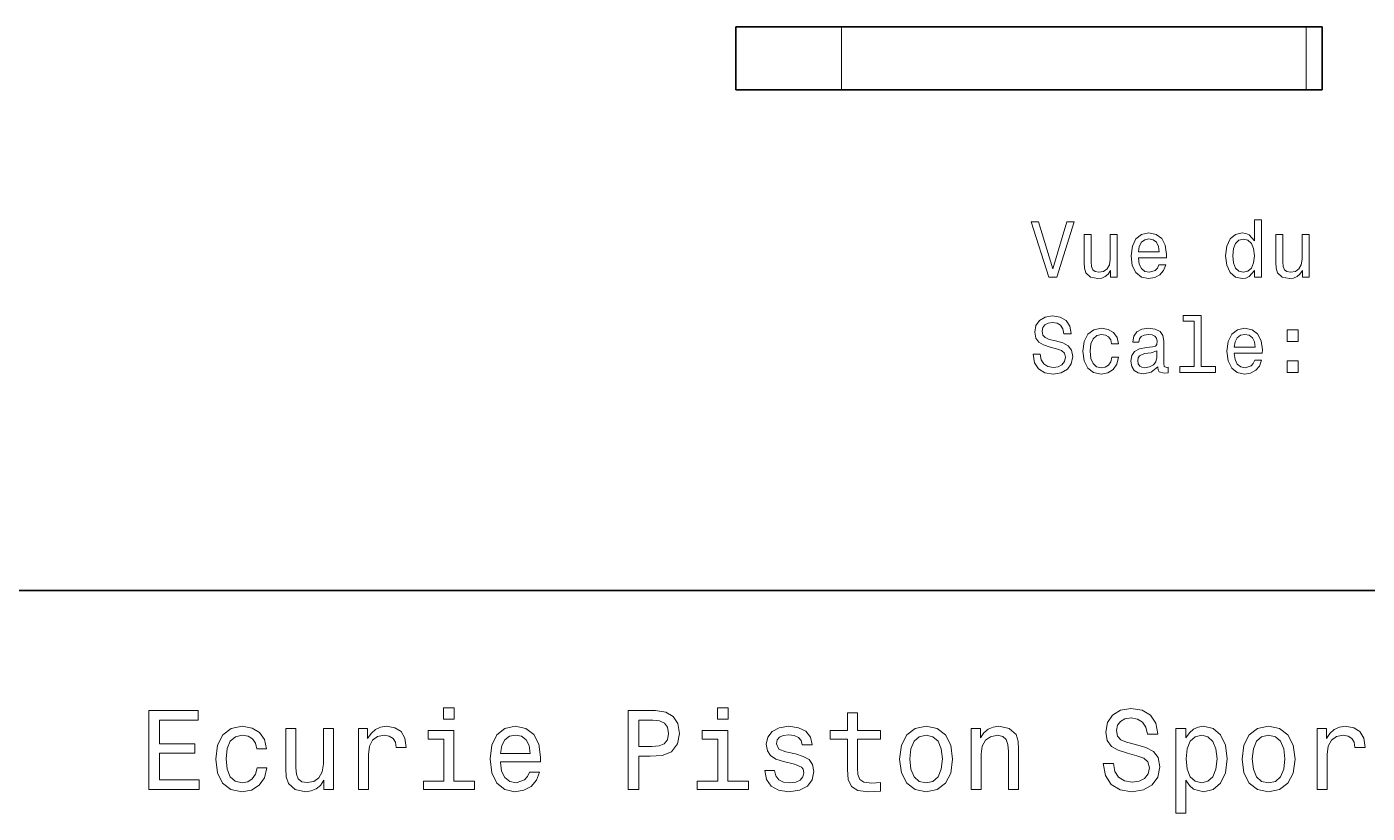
# Model space of a CAD drawing. Extents: x 0 to 297, y 0 to 210.
# Drawn here: x 165.4 to 250.3, y 55.9 to 105.7 of the extents above; entities that cross this region are included whole.
import ezdxf

# ---------------------------------------------------------------- set-up
doc = ezdxf.new("R2010")
doc.units = 0

msp = doc.modelspace()

# ---------------------------------------------------------------- linework, layer by layer
at = {"color": 7, "lineweight": 35, "ltscale": 0.1675}
for p, q in [((216.971039, 105.703964), (210.271042, 105.703964)), ((216.971039, 101.703964), (210.271042, 101.703964))]:
    msp.add_line(p, q, dxfattribs=at)
at = {"color": 7, "lineweight": 35, "ltscale": 0.1}
for p, q in [((210.271042, 101.703964), (210.271042, 105.703964)), ((247.406647, 105.703964), (247.406647, 101.703964))]:
    msp.add_line(p, q, dxfattribs=at)
at = {"color": 7, "lineweight": 13, "ltscale": 0.1}
for p, q in [((216.971039, 101.703964), (216.971039, 105.703964)), ((246.406647, 105.703964), (246.406647, 101.703964))]:
    msp.add_line(p, q, dxfattribs=at)
at = {"color": 7, "lineweight": 35}
for p, q in [((216.971039, 105.703964), (246.406647, 105.703964)), ((216.971039, 101.703964), (246.406647, 101.703964)), ((97, 70), (287, 70))]:
    msp.add_line(p, q, dxfattribs=at)
at = {"color": 7, "lineweight": 35, "ltscale": 0.025}
for p, q in [((247.406647, 105.703964), (246.406647, 105.703964)), ((247.406647, 101.703964), (246.406647, 101.703964))]:
    msp.add_line(p, q, dxfattribs=at)
at = {"color": 7, "lineweight": 13}
for points in [[(243.121262, 90.265923), (243.121262, 89.847336), (243.565063, 89.847336), (243.565063, 93.468376), (243.126297, 93.468376), (243.126297, 92.142006), (242.788406, 92.525291), (242.581635, 92.616066), (242.344604, 92.651367), (241.915924, 92.550507), (241.583069, 92.268082), (241.366211, 91.814194), (241.290573, 91.203964), (241.366211, 90.593735), (241.583069, 90.134796), (241.915924, 89.847336), (242.344604, 89.751518), (242.581635, 89.786819), (242.793442, 89.877594)], [(231.234375, 93.352379), (230.356842, 90.371834), (229.454117, 93.352379), (228.975006, 93.352379), (230.104691, 89.847336), (230.609009, 89.847336), (231.71347, 93.352379)], [(234.436813, 92.55555), (233.993011, 92.55555), (233.993011, 90.992149), (233.942581, 90.629036), (233.796326, 90.366791), (233.569382, 90.205406), (233.271835, 90.154976), (233.034805, 90.19532), (232.883499, 90.316353), (232.797775, 90.523125), (232.777603, 90.815636), (232.777603, 92.55555), (232.333801, 92.55555), (232.333801, 90.775291), (232.348923, 90.417221), (232.444748, 90.119667), (232.737259, 89.847336), (233.206268, 89.751518), (233.458435, 89.786819), (233.675293, 89.877594), (233.861893, 90.033936), (234.013184, 90.26088), (234.013184, 89.847336), (234.436813, 89.847336)], [(235.77327, 91.072838), (237.548492, 91.072838), (237.553528, 91.27961), (237.472839, 91.859581), (237.250946, 92.293304), (236.897919, 92.55555), (236.428894, 92.651367), (235.969955, 92.550507), (235.616928, 92.268082), (235.389984, 91.809151), (235.309296, 91.203964), (235.384949, 90.583649), (235.611893, 90.129753), (235.959869, 89.847336), (236.413757, 89.751518), (236.807129, 89.817078), (237.129898, 89.988548), (237.366928, 90.26088), (237.503098, 90.623993), (237.064346, 90.623993), (236.973557, 90.422264), (236.842438, 90.270966), (236.469238, 90.149933), (236.181778, 90.205406), (235.96492, 90.38192), (235.8237, 90.66938), (235.77327, 91.057709)], [(246.580917, 92.55555), (246.137115, 92.55555), (246.137115, 90.992149), (246.08667, 90.629036), (245.94043, 90.366791), (245.71347, 90.205406), (245.415924, 90.154976), (245.178894, 90.19532), (245.027603, 90.316353), (244.941864, 90.523125), (244.921692, 90.815636), (244.921692, 92.55555), (244.47789, 92.55555), (244.47789, 90.775291), (244.493011, 90.417221), (244.588837, 90.119667), (244.881348, 89.847336), (245.350372, 89.751518), (245.602524, 89.786819), (245.819382, 89.877594), (246.005981, 90.033936), (246.157288, 90.26088), (246.157288, 89.847336), (246.580917, 89.847336)], [(235.77327, 91.446037), (235.828751, 91.794022), (235.96492, 92.051224), (236.171692, 92.207565), (236.444031, 92.263039), (236.711319, 92.207565), (236.918091, 92.051224), (237.044174, 91.794022), (237.089554, 91.446037)], [(242.420242, 92.252953), (242.712753, 92.18235), (242.934662, 91.985664), (243.065781, 91.657852), (243.116211, 91.203964), (243.065781, 90.745033), (242.934662, 90.417221), (242.712753, 90.215492), (242.420242, 90.149933), (242.142868, 90.215492), (241.931061, 90.417221), (241.789841, 90.750076), (241.744461, 91.203964), (241.789841, 91.652809), (241.931061, 91.980621), (242.142868, 92.18235)], [(229.560013, 84.955406), (229.101089, 84.955406), (229.20195, 84.420822), (229.454117, 84.027451), (229.842438, 83.790421), (230.366928, 83.704689), (230.886383, 83.785378), (231.274719, 84.007278), (231.521835, 84.355263), (231.61261, 84.814194), (231.536957, 85.227737), (231.32515, 85.495033), (230.982208, 85.671547), (230.52327, 85.802666), (230.129898, 85.898491), (229.872696, 86.009438), (229.72644, 86.170822), (229.681061, 86.422989), (229.72644, 86.649933), (229.857574, 86.821404), (230.059296, 86.937393), (230.33667, 86.977737), (230.619095, 86.927307), (230.841003, 86.791138), (230.987259, 86.564194), (231.057861, 86.256561), (231.516785, 86.256561), (231.516785, 86.266647), (231.436096, 86.740707), (231.199066, 87.093735), (230.825867, 87.315636), (230.321548, 87.391281), (229.867661, 87.315636), (229.514633, 87.103821), (229.287689, 86.776009), (229.206985, 86.352379), (229.272552, 85.974136), (229.464203, 85.716934), (229.766785, 85.545464), (230.180328, 85.414337), (230.588837, 85.298347), (230.896469, 85.187393), (231.083069, 85.026009), (231.148636, 84.763763), (231.08812, 84.496475), (230.931778, 84.294746), (230.694748, 84.168663), (230.3871, 84.128319), (230.044174, 84.183792), (229.781921, 84.345177), (229.615494, 84.607422)], [(234.0737, 85.611023), (234.512466, 85.611023), (234.421692, 86.014481), (234.204834, 86.332207), (233.866928, 86.528893), (233.428177, 86.604538), (232.944031, 86.503677), (232.575867, 86.221252), (232.343887, 85.762321), (232.263184, 85.147049), (232.338837, 84.536819), (232.565781, 84.082924), (232.923859, 83.800507), (233.41304, 83.704689), (233.846756, 83.780334), (234.184662, 83.992149), (234.416641, 84.325005), (234.517517, 84.768806), (234.093887, 84.768806), (234.018234, 84.486389), (233.877014, 84.274567), (233.675293, 84.143448), (233.428177, 84.103104), (233.120544, 84.168663), (232.898636, 84.370392), (232.762466, 84.698204), (232.717072, 85.162178), (232.762466, 85.616066), (232.903671, 85.943878), (233.13063, 86.145607), (233.428177, 86.216209), (233.690414, 86.170822), (233.887115, 86.054832), (234.018234, 85.86319)], [(236.993744, 84.153534), (236.993744, 84.138405), (237.018951, 83.966934), (237.094604, 83.845894), (237.412323, 83.750076), (237.659439, 83.790421), (237.659439, 84.133362), (237.553528, 84.118233), (237.412323, 84.183792), (237.387115, 84.385521), (237.387115, 85.787537), (237.326584, 86.145607), (237.15007, 86.397766), (236.842438, 86.549065), (236.408722, 86.604538), (235.985092, 86.544022), (235.672409, 86.372551), (235.475723, 86.105263), (235.410156, 85.752235), (235.410156, 85.721977), (235.808578, 85.721977), (235.843887, 85.933792), (235.954834, 86.085091), (236.136383, 86.175865), (236.393585, 86.211166), (236.640717, 86.185951), (236.81723, 86.110306), (236.923126, 85.979179), (236.958435, 85.797623), (236.938263, 85.585808), (236.857574, 85.479904), (236.655838, 85.429466), (236.277603, 85.389122), (235.843887, 85.298347), (235.53624, 85.136963), (235.354691, 84.884804), (235.29921, 84.511604), (235.34964, 84.178749), (235.505981, 83.931633), (235.758148, 83.775291), (236.106125, 83.719818), (236.57515, 83.825722)], [(239.303528, 87.048347), (239.303528, 84.173706), (238.390717, 84.173706), (238.390717, 83.800507), (240.655121, 83.800507), (240.655121, 84.173706), (239.747345, 84.173706), (239.747345, 87.421547), (238.607574, 87.421547), (238.607574, 87.048347)], [(241.845322, 85.026009), (243.620544, 85.026009), (243.62558, 85.23278), (243.544891, 85.812752), (243.322983, 86.246475), (242.969955, 86.50872), (242.500946, 86.604538), (242.042007, 86.503677), (241.68898, 86.221252), (241.462036, 85.762321), (241.381348, 85.157135), (241.457001, 84.536819), (241.683945, 84.082924), (242.031921, 83.800507), (242.485809, 83.704689), (242.879181, 83.770248), (243.20195, 83.941719), (243.43898, 84.21405), (243.57515, 84.577164), (243.136383, 84.577164), (243.045609, 84.375435), (242.91449, 84.224136), (242.54129, 84.103104), (242.253815, 84.158577), (242.036957, 84.335091), (241.895752, 84.622551), (241.845322, 85.01088)], [(241.845322, 85.399208), (241.900803, 85.747192), (242.036957, 86.004395), (242.243744, 86.160736), (242.516068, 86.216209), (242.783356, 86.160736), (242.990128, 86.004395), (243.116211, 85.747192), (243.161606, 85.399208)], [(245.18898, 85.757278), (245.884949, 85.757278), (245.884949, 86.50872), (245.18898, 86.50872)], [(236.943298, 84.748634), (236.882782, 84.486389), (236.721405, 84.284653), (236.479324, 84.153534), (236.181778, 84.108147), (235.990128, 84.133362), (235.853973, 84.21405), (235.768234, 84.355263), (235.743011, 84.551949), (235.763184, 84.728462), (235.843887, 84.854538), (236.166641, 84.99575), (236.57515, 85.056267), (236.943298, 85.177307)], [(245.18898, 83.800507), (245.884949, 83.800507), (245.884949, 84.551949), (245.18898, 84.551949)], [(173.109512, 57.381123), (176.279541, 57.381123), (176.279541, 57.986309), (173.772339, 57.986309), (173.772339, 59.679394), (176.005768, 59.679394), (176.005768, 60.277374), (173.772339, 60.277374), (173.772339, 61.775936), (176.221893, 61.775936), (176.221893, 62.381123), (173.109512, 62.381123)], [(192.439484, 62.554031), (191.769455, 62.554031), (191.769455, 61.833572), (192.439484, 61.833572)], [(203.462524, 57.381123), (204.125351, 57.381123), (204.125351, 59.492073), (204.860229, 59.492073), (205.602295, 59.528095), (206.193085, 59.780258), (206.574921, 60.270172), (206.704605, 60.940201), (206.603745, 61.559795), (206.315552, 62.013687), (205.840057, 62.287464), (205.191635, 62.381123), (203.462524, 62.381123)], [(209.788177, 62.554031), (209.118149, 62.554031), (209.118149, 61.833572), (209.788177, 61.833572)], [(217.353027, 60.579971), (217.353027, 58.64193), (217.396255, 58.015129), (217.597992, 57.582851), (218.001434, 57.330688), (218.685883, 57.244236), (219.43515, 57.280258), (219.43515, 57.827808), (218.887604, 57.78458), (218.390488, 57.842216), (218.123917, 58.022331), (218.008652, 58.324928), (217.98703, 58.75), (217.98703, 60.579971), (219.43515, 60.579971), (219.43515, 61.120316), (217.98703, 61.120316), (217.98703, 62.251438), (217.353027, 62.251438), (217.353027, 61.120316), (216.257935, 61.120316), (216.257935, 60.579971)], [(234.20462, 59.030979), (233.548996, 59.030979), (233.693085, 58.267288), (234.053314, 57.70533), (234.608078, 57.366714), (235.357361, 57.244236), (236.099426, 57.359509), (236.654175, 57.67651), (237.007202, 58.17363), (237.136902, 58.82925), (237.028824, 59.420029), (236.726227, 59.801872), (236.236313, 60.054031), (235.580704, 60.241352), (235.018738, 60.378242), (234.651306, 60.536743), (234.442368, 60.767288), (234.377533, 61.127522), (234.442368, 61.451729), (234.629684, 61.696686), (234.917877, 61.862389), (235.314133, 61.920029), (235.71759, 61.84798), (236.034592, 61.653458), (236.24353, 61.32925), (236.344391, 60.889767), (237, 60.889767), (237, 60.904179), (236.884735, 61.581409), (236.546112, 62.085732), (236.01297, 62.402737), (235.292511, 62.510807), (234.644104, 62.402737), (234.139771, 62.100143), (233.815567, 61.631844), (233.700287, 61.026657), (233.793961, 60.486309), (234.067734, 60.118874), (234.5, 59.873917), (235.09079, 59.6866), (235.674362, 59.520893), (236.113831, 59.362389), (236.380402, 59.131844), (236.47406, 58.757202), (236.387619, 58.375359), (236.164276, 58.087173), (235.825653, 57.907059), (235.386169, 57.849422), (234.896255, 57.928673), (234.521622, 58.159222), (234.283875, 58.533859)], [(179.932281, 59.967579), (180.559082, 59.967579), (180.429398, 60.543945), (180.119598, 60.997837), (179.636887, 61.278816), (179.010086, 61.386887), (178.318436, 61.242794), (177.792511, 60.839336), (177.46109, 60.183716), (177.345825, 59.304752), (177.453888, 58.432995), (177.778091, 57.78458), (178.289627, 57.381123), (178.988464, 57.244236), (179.608063, 57.352303), (180.090775, 57.6549), (180.42218, 58.130402), (180.566284, 58.764408), (179.96109, 58.764408), (179.853027, 58.36095), (179.651291, 58.058357), (179.363113, 57.871037), (179.010086, 57.8134), (178.570602, 57.907059), (178.253601, 58.195244), (178.059082, 58.663544), (177.994232, 59.326366), (178.059082, 59.974781), (178.260803, 60.443081), (178.585007, 60.731266), (179.010086, 60.83213), (179.38472, 60.767288), (179.66571, 60.601585), (179.853027, 60.327808)], [(184.788177, 61.25), (184.154175, 61.25), (184.154175, 59.016571), (184.082123, 58.497837), (183.873199, 58.123196), (183.548996, 57.892651), (183.123917, 57.820602), (182.785294, 57.878242), (182.569168, 58.051151), (182.446686, 58.346542), (182.417862, 58.764408), (182.417862, 61.25), (181.783859, 61.25), (181.783859, 58.706772), (181.805481, 58.195244), (181.942368, 57.770172), (182.360229, 57.381123), (183.030258, 57.244236), (183.390488, 57.294666), (183.700287, 57.424351), (183.966858, 57.647694), (184.182999, 57.971901), (184.182999, 57.381123), (184.788177, 57.381123)], [(186.380402, 57.381123), (187.014404, 57.381123), (187.014404, 59.592937), (187.079254, 60.12608), (187.273773, 60.507923), (187.590775, 60.738472), (188.015854, 60.817722), (188.332855, 60.767288), (188.570602, 60.623199), (188.714691, 60.378242), (188.765121, 60.046829), (189.406342, 60.046829), (189.319885, 60.630402), (189.082123, 61.048271), (188.685883, 61.30043), (188.145538, 61.386887), (187.778091, 61.32925), (187.46109, 61.185158), (187.180115, 60.940201), (186.956772, 60.608788), (186.956772, 61.25), (186.380402, 61.25)], [(192.417862, 57.914265), (192.417862, 61.120316), (190.789627, 61.120316), (190.789627, 60.579971), (191.783859, 60.579971), (191.783859, 57.914265), (190.48703, 57.914265), (190.48703, 57.381123), (193.729111, 57.381123), (193.729111, 57.914265)], [(195.37175, 59.131844), (197.907776, 59.131844), (197.914978, 59.427231), (197.799713, 60.255764), (197.482712, 60.875359), (196.978378, 61.25), (196.30835, 61.386887), (195.65274, 61.242794), (195.148407, 60.839336), (194.824203, 60.183716), (194.708923, 59.319164), (194.817001, 58.432995), (195.141205, 57.78458), (195.638321, 57.381123), (196.286743, 57.244236), (196.848694, 57.337894), (197.309799, 57.582851), (197.648407, 57.971901), (197.842941, 58.490631), (197.216141, 58.490631), (197.086456, 58.20245), (196.899139, 57.986309), (196.365997, 57.8134), (195.955322, 57.892651), (195.645538, 58.14481), (195.443802, 58.555473), (195.37175, 59.110229)], [(205.01152, 61.76873), (205.443802, 61.725502), (205.760803, 61.588615), (205.94812, 61.336452), (206.01297, 60.940201), (205.940918, 60.522331), (205.746399, 60.270172), (205.414978, 60.140488), (204.96109, 60.104465), (204.125351, 60.104465), (204.125351, 61.76873)], [(209.766571, 57.914265), (209.766571, 61.120316), (208.138321, 61.120316), (208.138321, 60.579971), (209.132568, 60.579971), (209.132568, 57.914265), (207.835724, 57.914265), (207.835724, 57.381123), (211.077805, 57.381123), (211.077805, 57.914265)], [(214.060516, 59.636166), (213.44812, 59.780258), (212.994232, 59.945965), (212.842941, 60.28458), (212.886169, 60.522331), (213.03746, 60.695244), (213.282425, 60.803314), (213.635437, 60.846542), (213.97406, 60.803314), (214.240631, 60.67363), (214.413544, 60.479107), (214.485596, 60.219738), (215.105194, 60.219738), (215.105194, 60.23415), (214.997116, 60.70245), (214.701721, 61.069885), (214.240631, 61.30043), (213.635437, 61.386887), (213.023056, 61.30043), (212.57637, 61.062679), (212.29538, 60.709652), (212.208939, 60.262966), (212.273773, 59.830688), (212.475494, 59.528095), (212.806915, 59.311958), (213.289627, 59.16066), (213.995682, 58.987751), (214.427948, 58.807636), (214.543228, 58.663544), (214.586456, 58.447407), (214.521606, 58.180836), (214.348694, 57.979107), (214.067719, 57.849422), (213.693085, 57.806194), (213.296829, 57.849422), (213.008636, 58.000721), (212.814117, 58.245674), (212.734863, 58.584293), (212.122482, 58.584293), (212.223343, 58.007923), (212.518738, 57.590057), (212.98703, 57.337894), (213.635437, 57.244236), (214.312683, 57.337894), (214.809799, 57.590057), (215.112396, 57.993515), (215.220459, 58.519451), (215.141205, 58.973343), (214.917862, 59.283138), (214.55043, 59.484871)], [(220.65274, 59.311958), (220.768005, 58.432995), (221.099426, 57.78458), (221.625366, 57.381123), (222.331421, 57.244236), (223.030258, 57.381123), (223.556198, 57.777374), (223.887604, 58.425793), (224.010086, 59.311958), (223.887604, 60.190922), (223.556198, 60.846542), (223.030258, 61.242794), (222.331421, 61.386887), (221.625366, 61.242794), (221.099426, 60.839336), (220.768005, 60.190922)], [(225.177246, 57.381123), (225.811249, 57.381123), (225.811249, 59.614552), (225.876083, 60.12608), (226.085022, 60.500717), (226.409225, 60.731266), (226.841507, 60.817722), (227.187317, 60.745674), (227.403458, 60.551151), (227.511536, 60.226944), (227.547546, 59.794666), (227.547546, 57.381123), (228.181564, 57.381123), (228.181564, 59.924351), (228.15274, 60.435879), (228.023056, 60.86095), (227.597992, 61.25), (226.935165, 61.386887), (226.567719, 61.336452), (226.257935, 61.199566), (225.991364, 60.969017), (225.782425, 60.659222), (225.782425, 61.25), (225.177246, 61.25)], [(238.786743, 60.652016), (238.786743, 61.25), (238.15274, 61.25), (238.15274, 55.882565), (238.786743, 55.882565), (238.786743, 57.971901), (239.010101, 57.633286), (239.262253, 57.409943), (239.896271, 57.244236), (240.50145, 57.381123), (240.976959, 57.791786), (241.286743, 58.440201), (241.402023, 59.319164), (241.286743, 60.190922), (240.976959, 60.839336), (240.50145, 61.242794), (239.896271, 61.386887), (239.550446, 61.343658), (239.255051, 61.206772), (239.002899, 60.976223)], [(242.338623, 59.311958), (242.453888, 58.432995), (242.785309, 57.78458), (243.311249, 57.381123), (244.017303, 57.244236), (244.716141, 57.381123), (245.242081, 57.777374), (245.573486, 58.425793), (245.695969, 59.311958), (245.573486, 60.190922), (245.242081, 60.846542), (244.716141, 61.242794), (244.017303, 61.386887), (243.311249, 61.242794), (242.785309, 60.839336), (242.453888, 60.190922)], [(247.100861, 57.381123), (247.734863, 57.381123), (247.734863, 59.592937), (247.799713, 60.12608), (247.994232, 60.507923), (248.311249, 60.738472), (248.736313, 60.817722), (249.053314, 60.767288), (249.291077, 60.623199), (249.435165, 60.378242), (249.485596, 60.046829), (250.126801, 60.046829), (250.040344, 60.630402), (249.802597, 61.048271), (249.406342, 61.30043), (248.865997, 61.386887), (248.498566, 61.32925), (248.181549, 61.185158), (247.900574, 60.940201), (247.677246, 60.608788), (247.677246, 61.25), (247.100861, 61.25)], [(195.37175, 59.664986), (195.451004, 60.162102), (195.645538, 60.529537), (195.940918, 60.75288), (196.329971, 60.83213), (196.711807, 60.75288), (197.007202, 60.529537), (197.187317, 60.162102), (197.252167, 59.664986)], [(221.301147, 59.319164), (221.365997, 59.967579), (221.567719, 60.435879), (221.891937, 60.72406), (222.331421, 60.824928), (222.763687, 60.72406), (223.087891, 60.443081), (223.289627, 59.967579), (223.361679, 59.319164), (223.289627, 58.663544), (223.087891, 58.188038), (222.763687, 57.899853), (222.331421, 57.806194), (221.891937, 57.899853), (221.567719, 58.188038), (221.365997, 58.663544)], [(239.788193, 57.8134), (239.363129, 57.907059), (239.053314, 58.195244), (238.858795, 58.663544), (238.793945, 59.319164), (238.858795, 59.967579), (239.053314, 60.435879), (239.363129, 60.716858), (239.788193, 60.817722), (240.177246, 60.716858), (240.48703, 60.428673), (240.681564, 59.960373), (240.753601, 59.319164), (240.681564, 58.67075), (240.48703, 58.195244), (240.177246, 57.907059)], [(242.98703, 59.319164), (243.05188, 59.967579), (243.253601, 60.435879), (243.57782, 60.72406), (244.017303, 60.824928), (244.449585, 60.72406), (244.773773, 60.443081), (244.97551, 59.967579), (245.047546, 59.319164), (244.97551, 58.663544), (244.773773, 58.188038), (244.449585, 57.899853), (244.017303, 57.806194), (243.57782, 57.899853), (243.253601, 58.188038), (243.05188, 58.663544)]]:
    msp.add_lwpolyline(points, close=True, dxfattribs=at)

doc.saveas('drawing.dxf')
